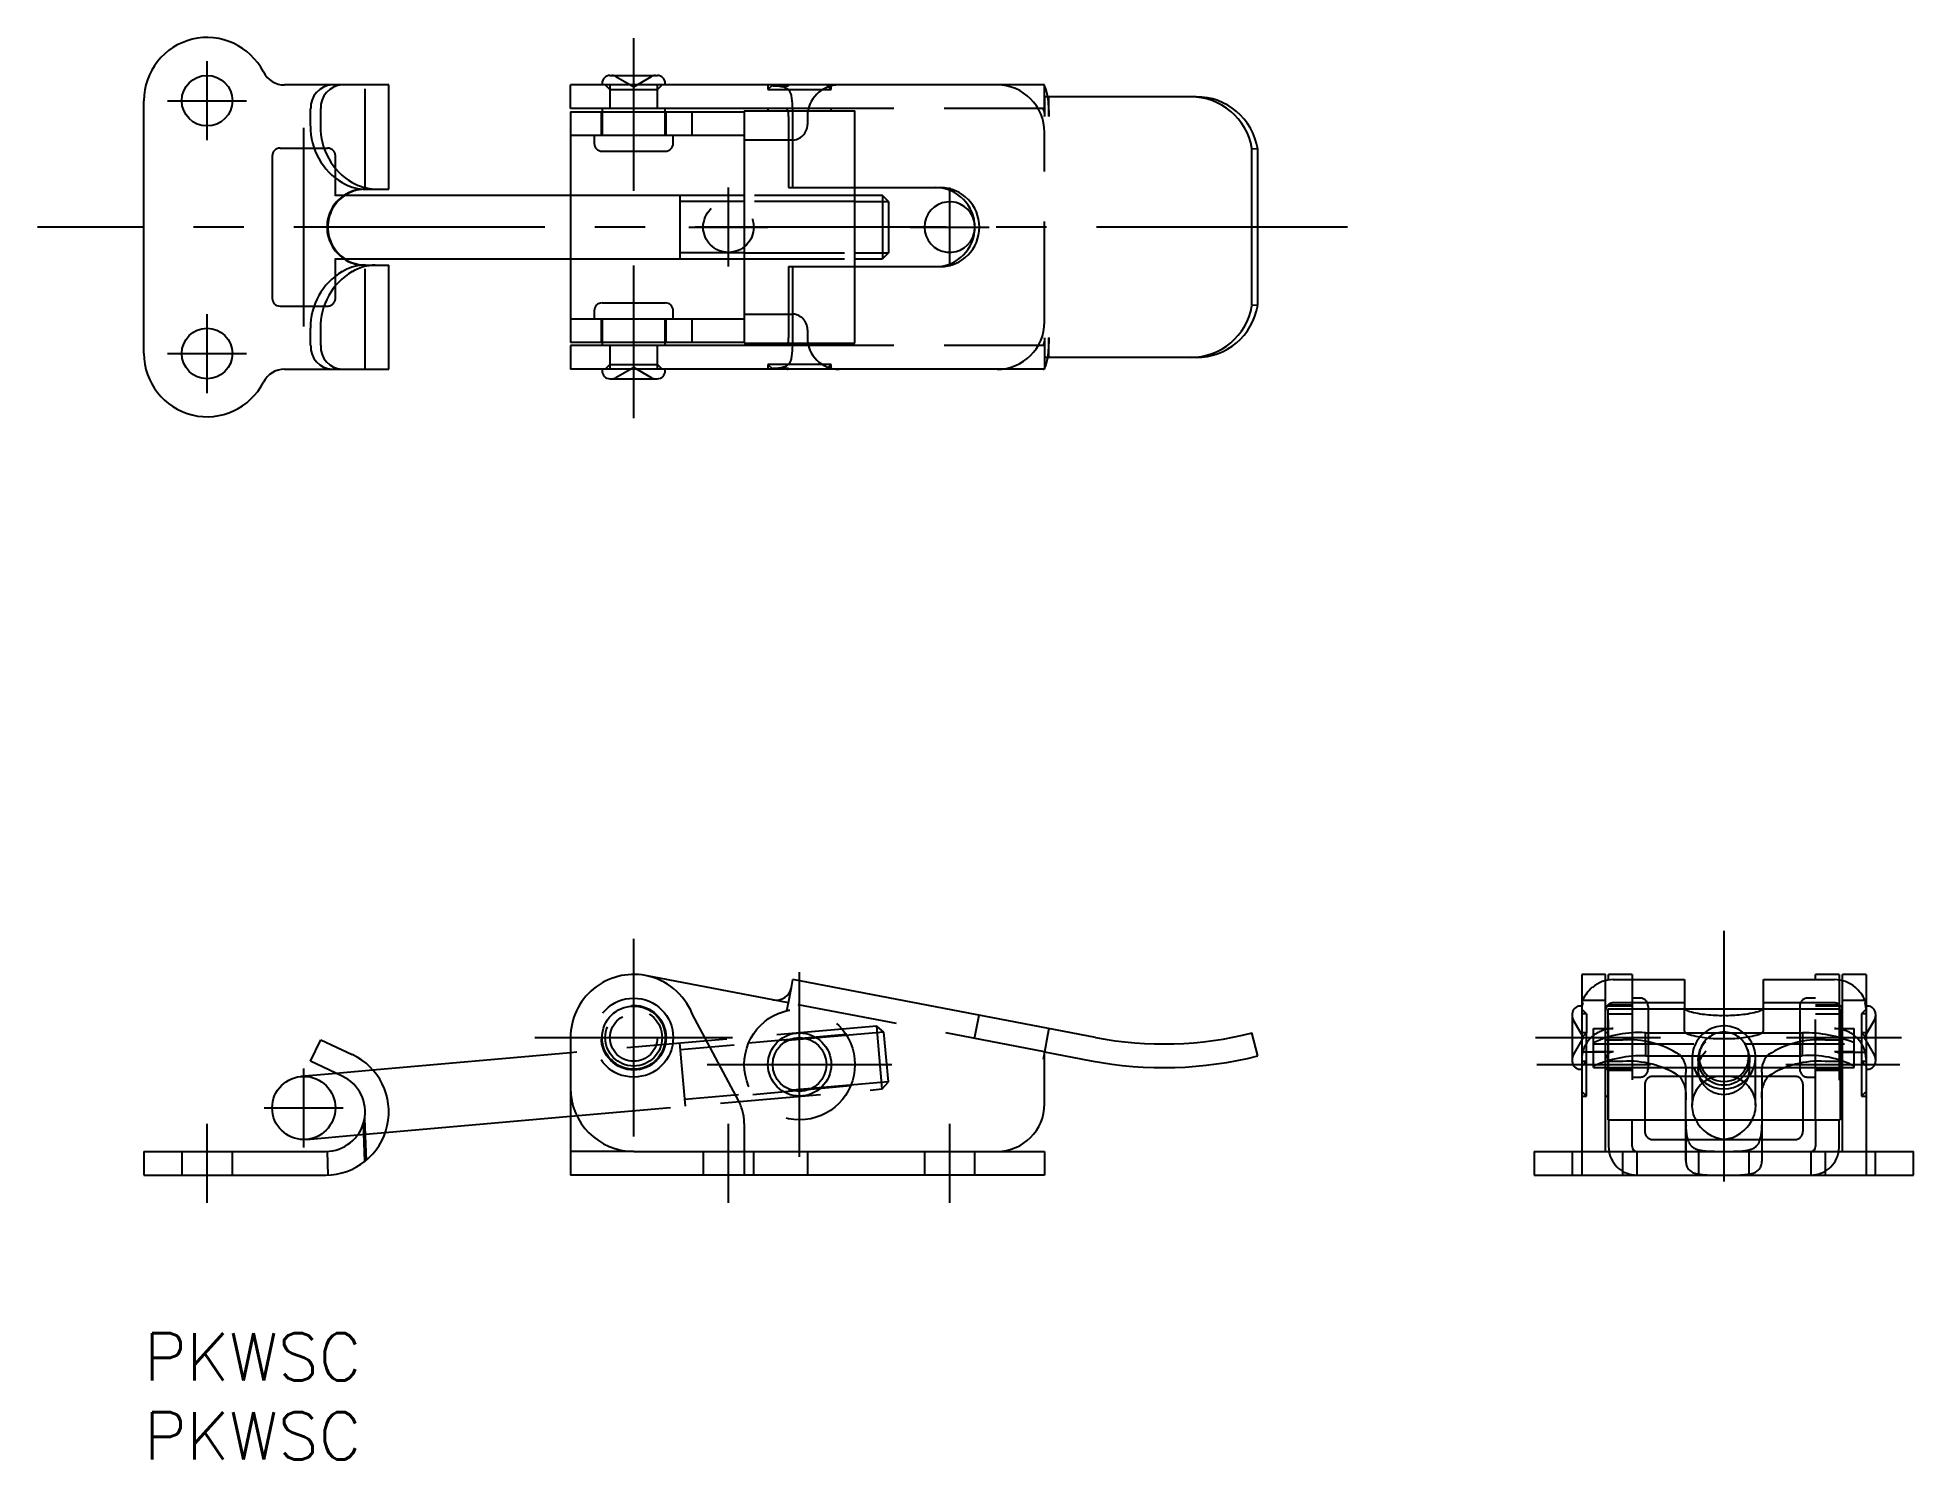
# Model space of a CAD drawing. Extents: x -7 to 112, y -8 to 82.
import ezdxf

# ---------------------------------------------------------------- set-up
doc = ezdxf.new("R2010")
doc.units = 0
doc.header["$LTSCALE"] = 0.5
doc.linetypes.add('CENTER', pattern=[50.8, 31.75, -6.35, 6.35, -6.35])
doc.linetypes.add('DASHED', pattern=[19.05, 12.7, -6.35])
for name, color, linetype in [('MSM_CENTER', 1, 'CENTER'), ('MSM_CONTINUOUS', 7, 'CONTINUOUS'), ('MSM_DASHED', 4, 'DASHED'), ('MSM_NARROW', 5, 'CONTINUOUS'), ('MSM_PART_NUMBER', 7, 'CONTINUOUS')]:
    doc.layers.add(name, color=color, linetype=linetype)
doc.styles.get("Standard").update_dxf_attribs({"font": 'txt.shx', "height": 3, "bigfont": 'bigfont.shx'})

msp = doc.modelspace()

# ---------------------------------------------------------------- linework, layer by layer
at = {"layer": 'MSM_CENTER'}
for p, q in [((31, 72.3), (31, 81.96)), ((4, 75.5), (4, 80.5)), ((1.5, 78), (6.5, 78)), ((10.12, 63.72), (10.12, 76.28)), ((37, 67.5), (37, 72.5)), ((51, 67.5), (51, 72.5)), ((76.17, 70), (-6.73, 70)), ((34.5, 70), (39.5, 70)), ((48.5, 70), (53.5, 70)), ((31, 57.9), (31, 67.56)), ((4, 59.5), (4, 64.5)), ((1.5, 62), (6.5, 62)), ((31, 12.45), (31, 24.95)), ((100, 25.46), (100, 9.13)), ((41.5, 11.16), (41.5, 22.84)), ((24.75, 18.7), (37.25, 18.7)), ((88.07, 18.7), (95.99, 18.7)), ((103.96, 18.7), (111.24, 18.7)), ((10.12, 11.75), (10.12, 16.75)), ((35.66, 17), (47.34, 17)), ((88.16, 17), (95.36, 17)), ((103.93, 17), (111.13, 17)), ((7.62, 14.25), (12.62, 14.25)), ((4, 8.25), (4, 13.25)), ((37, 8.25), (37, 13.25)), ((51, 8.25), (51, 13.25))]:
    msp.add_line(p, q, dxfattribs=at)
at = {"layer": 'MSM_CONTINUOUS'}
for p, q in [((29.5, 79.6), (32.5, 79.6)), ((15.5, 79), (8.9, 79)), ((15.5, 72.4), (15.5, 79)), ((27, 77.5), (27, 79)), ((57, 79), (27, 79)), ((29, 79.1), (29, 79)), ((33, 79), (33, 79.1)), ((39.82, 78.94), (40.8, 78.94)), ((40.8, 78.94), (40.8, 79)), ((57, 78.94), (57, 79)), ((0, 62), (0, 78)), ((10.55, 76.4), (10.55, 77.5)), ((11.19, 76.4), (11.19, 77.5)), ((40.99, 77.5), (27, 77.5)), ((27, 77.3), (38, 77.3)), ((27, 77.3), (27, 72)), ((29, 77.5), (29, 77.3)), ((33, 77.3), (33, 77.5)), ((34.71, 75.8), (34.71, 77.3)), ((38, 77.35), (38, 62.65)), ((38, 77.35), (40.77, 77.35)), ((39.5, 77.5), (39.5, 77.35)), ((66.6, 78.25), (57.2, 78.25)), ((57.28, 77), (57.28, 78.25)), ((40.8, 77), (40.8, 72.5)), ((41.08, 72.5), (41.08, 77)), ((8.62, 75), (10.78, 75)), ((38, 75.8), (27, 75.8)), ((28.5, 75.8), (28.5, 75.3)), ((33.5, 75.3), (33.5, 75.8)), ((70.13, 65.03), (70.13, 74.97)), ((70.13, 74.97), (70.5, 74.95)), ((70.5, 65.05), (70.5, 74.95)), ((8.12, 74.5), (8.12, 65.5)), ((29, 74.8), (33, 74.8)), ((12.12, 72), (12.12, 73.11)), ((40.8, 72.5), (50.41, 72.5)), ((45, 67.5), (45, 72.5)), ((38, 72), (12.11, 72)), ((13.86, 72.4), (15.5, 72.4)), ((46.74, 72), (44.99, 72)), ((47.12, 71.62), (46.74, 72)), ((46.74, 72), (46.74, 68)), ((47.12, 71.62), (47.12, 68.38)), ((12.11, 68), (38, 68)), ((12.12, 66.89), (12.12, 68)), ((27, 68), (27, 62.7)), ((44.99, 68), (46.74, 68)), ((47.12, 68.38), (46.74, 68)), ((13.88, 67.6), (13.84, 67.6)), ((13.92, 67.6), (15.5, 67.6)), ((15.5, 61), (15.5, 67.6)), ((40.8, 67.5), (40.8, 63)), ((40.8, 67.5), (50.41, 67.5)), ((41.08, 63), (41.08, 67.5)), ((8.62, 65), (10.78, 65)), ((27, 64.2), (38, 64.2)), ((28.5, 64.7), (28.5, 64.2)), ((29, 65.2), (33, 65.2)), ((33.5, 64.2), (33.5, 64.7)), ((34.71, 62.7), (34.71, 64.2)), ((70.5, 65.05), (70.13, 65.03)), ((10.55, 62.5), (10.55, 63.6)), ((11.19, 62.5), (11.19, 63.6)), ((57.28, 61.75), (57.28, 63)), ((38, 62.7), (27, 62.7)), ((27, 62.5), (27, 61)), ((40.99, 62.5), (27, 62.5)), ((29, 62.7), (29, 62.5)), ((33, 62.5), (33, 62.7)), ((38, 62.65), (40.77, 62.65)), ((39.5, 62.65), (39.5, 62.5)), ((66.6, 61.75), (57.2, 61.75)), ((8.9, 61), (15.5, 61)), ((57, 61), (27, 61)), ((29, 61), (29, 60.9)), ((33, 60.9), (33, 61)), ((40.8, 61.06), (39.82, 61.06)), ((40.8, 61.06), (40.8, 61)), ((57, 61.06), (57, 61)), ((29.5, 60.4), (32.5, 60.4)), ((40.8, 20.9), (31.75, 22.63)), ((92.5, 22.7), (91, 22.7)), ((91, 22.7), (91, 10)), ((92.5, 22.31), (92.5, 22.7)), ((94.2, 22.7), (92.7, 22.7)), ((92.7, 22.35), (92.7, 22.7)), ((94.2, 22.7), (94.2, 22.37)), ((107.3, 22.7), (105.8, 22.7)), ((105.8, 22.37), (105.8, 22.7)), ((107.3, 22.7), (107.3, 22.35)), ((109, 22.7), (107.5, 22.7)), ((107.5, 22.31), (107.5, 22.7)), ((109, 22.7), (109, 10)), ((40.99, 21.88), (41.08, 22.37)), ((60.23, 18.71), (41.08, 22.37)), ((93, 22.37), (97.5, 22.37)), ((97.5, 22.37), (97.5, 20.59)), ((102.5, 20.59), (102.5, 22.37)), ((102.5, 22.37), (107, 22.37)), ((40.7, 20.41), (40.8, 20.9)), ((90.4, 20.2), (90.4, 17.2)), ((91, 20.7), (90.9, 20.7)), ((91.06, 20.9), (91, 20.9)), ((91.06, 20.9), (91.06, 21.09)), ((91.06, 21.09), (91.07, 21.07)), ((102.46, 20.5), (97.54, 20.5)), ((108.93, 21.07), (108.94, 21.09)), ((108.94, 21.09), (108.94, 20.9)), ((108.94, 20.9), (109, 20.9)), ((109.1, 20.7), (109, 20.7)), ((109.6, 20.2), (109.6, 17.2)), ((57.28, 19.27), (57.2, 18.84)), ((70.5, 17.55), (70.13, 19)), ((91.75, 16.8), (91.75, 19.27)), ((91.75, 19.27), (93, 19.27)), ((95.05, 17.55), (95.03, 19)), ((95.03, 19), (104.97, 19)), ((104.97, 19), (104.95, 17.55)), ((107, 19.27), (108.25, 19.27)), ((108.25, 16.8), (108.25, 19.27)), ((10.55, 17.2), (11.19, 18.56)), ((11.19, 18.56), (13.19, 17.63)), ((27, 18.7), (27, 10)), ((57.2, 18.84), (57, 17.78)), ((57.2, 18.84), (57.2, 18.84)), ((12.56, 16.27), (10.55, 17.2)), ((27, 17.74), (14.5, 16.65)), ((57, 17.78), (56.91, 17.31)), ((57, 17.8), (59.95, 17.24)), ((57, 14.5), (57, 17.78)), ((90.9, 16.7), (91, 16.7)), ((91.75, 17.78), (91, 17.78)), ((91.75, 16.8), (108.25, 16.8)), ((92.5, 11.5), (92.5, 16.8)), ((92.65, 16.8), (92.65, 13.5)), ((95.05, 17.55), (104.95, 17.55)), ((107.35, 16.8), (107.35, 13.5)), ((107.5, 11.5), (107.5, 16.8)), ((108.25, 17.78), (109, 17.78)), ((109, 16.7), (109.1, 16.7)), ((12.18, 16.44), (9.95, 16.25)), ((92.5, 15), (92.65, 15)), ((107.35, 15), (107.5, 15)), ((15.28, 12.7), (27, 13.72)), ((92.65, 13.5), (107.35, 13.5)), ((92.7, 13.5), (92.7, 11.8)), ((94.2, 11.8), (94.2, 13.5)), ((97.6, 11.5), (97.6, 13.5)), ((102.4, 13.5), (102.4, 11.5)), ((105.8, 13.5), (105.8, 11.8)), ((107.3, 11.8), (107.3, 13.5)), ((10.29, 12.26), (13.53, 12.55)), ((97.7, 12.25), (102.3, 12.25)), ((0, 11.5), (8.9, 11.5)), ((0, 11.5), (0, 10)), ((8.9, 11.5), (11.5, 11.5)), ((31, 11.5), (57, 11.5)), ((38, 11.5), (38, 10)), ((42, 11.5), (42, 10)), ((57, 11.5), (57, 10)), ((88, 11.5), (88, 10)), ((88, 11.5), (94, 11.5)), ((92.7, 11.8), (92.73, 11.5)), ((94, 11.5), (112, 11.5)), ((107.27, 11.5), (107.3, 11.8)), ((112, 10), (112, 11.5)), ((0, 10), (11.51, 10)), ((57, 10), (27, 10)), ((88, 10), (91, 10)), ((91, 10), (109.82, 10)), ((109.82, 10), (112, 10))]:
    msp.add_line(p, q, dxfattribs=at)
for centre, radius in [((4, 78), 1.6), ((4, 62), 1.6), ((31, 18.7), 2), ((41.5, 17), 2), ((41.5, 17), 1.7), ((10.12, 14.25), 2)]:
    msp.add_circle(centre, radius, dxfattribs=at)
for centre, radius, start, end in [((4, 78), 4, 27.0357, 180), ((8.9, 80.5), 1.5, 207.0357, 270), ((29.5, 79.1), 0.5, 90, 180), ((32.5, 79.1), 0.5, 360, 90), ((11.99, 77.57), 1.43, 92.9521, 182.6753), ((12.62, 77.57), 1.43, 92.9521, 182.6753), ((39.84, 76.31), 2.62, 75.5732, 90.5272), ((40.34, 78.21), 0.659, 9.4932, 76.1456), ((56.9, 78.88), 0.122, 30.8292, 83.231), ((55.44, 78.11), 1.77, 4.62, 28.1105), ((40.06, 77.12), 0.746, 350.6936, 30.5839), ((32.65, 77.07), 8.43, 359.5515, 8.5708), ((48.59, 77.05), 8.7, 359.6414, 7.9031), ((66.25, 74.31), 3.94, 9.7405, 90.1449), ((66.61, 74.31), 3.94, 9.317, 90.1315), ((14.61, 76.32), 4.06, 178.8858, 239.6339), ((15.24, 76.32), 4.06, 178.8858, 239.6339), ((8.62, 74.5), 0.5, 90, 180), ((29, 75.3), 0.5, 180, 270), ((33, 75.3), 0.5, 270, 0), ((14.09, 75.33), 2.94, 238.5744, 265.5253), ((14.74, 75.46), 3.06, 239.4861, 267.9007), ((50.09, 70), 2.5, 270.7923, 89.2077), ((50.38, 70), 2.5, 270.7923, 89.2077), ((13.92, 70.23), 2.17, 90.9691, 125.3766), ((14.01, 70.11), 2.29, 91.17, 124.3719), ((51, 70), 1.6, 13.3131, 346.6869), ((13.92, 69.8), 2.2, 234.8677, 268.8217), ((13.93, 69.71), 2.1, 234.3558, 270.3024), ((14.61, 63.68), 4.06, 120.3662, 181.1142), ((15.24, 63.68), 4.06, 120.3661, 181.1142), ((14.11, 64.61), 3, 95.2614, 121.2175), ((14.75, 64.52), 3.08, 92.1986, 120.4146), ((13.87, 70.27), 2.67, 269.3025, 271.0828), ((8.62, 65.5), 0.5, 180, 270), ((29, 64.7), 0.5, 90, 180), ((33, 64.7), 0.5, 360, 90), ((66.25, 65.69), 3.94, 269.8186, 350.296), ((66.61, 65.69), 3.94, 269.9144, 350.6371), ((40.06, 62.88), 0.746, 329.4161, 9.3064), ((32.65, 62.93), 8.43, 351.4292, 0.4485), ((48.59, 62.95), 8.7, 352.0969, 0.3586), ((4, 62), 4, 180, 332.9643), ((11.99, 62.43), 1.43, 177.3247, 267.0479), ((12.62, 62.43), 1.43, 177.3247, 267.0479), ((55.44, 61.89), 1.77, 331.8895, 355.38), ((8.9, 59.5), 1.5, 90, 152.9643), ((29.5, 60.9), 0.5, 180, 270), ((32.5, 60.9), 0.5, 270, 0), ((39.84, 63.69), 2.62, 269.4728, 284.4268), ((40.34, 61.79), 0.659, 283.8544, 350.5068), ((56.9, 61.12), 0.122, 276.769, 329.1708), ((31, 18.7), 4, 79.1729, 180), ((40, 22.07), 1, 259.1729, 349.1729), ((93.44, 19.93), 2.64, 132.0787, 154.2763), ((93, 20.35), 2.02, 89.9315, 130.802), ((107, 20.35), 2.02, 49.198, 90.0685), ((106.73, 20.06), 2.42, 24.6091, 48.7894), ((90.9, 20.2), 0.5, 90, 180), ((92.93, 20.41), 1.93, 165.2663, 179.9966), ((97.7, 20.63), 0.201, 192.5032, 220.6604), ((102.3, 20.63), 0.201, 319.3396, 347.4968), ((107.07, 20.41), 1.93, 0.0034, 14.7337), ((109.1, 20.2), 0.5, 360, 90), ((64.53, 41.18), 22.88, 259.1729, 284.1841), ((94.57, 12.59), 6.43, 85.9081, 115.9814), ((105.17, 11.22), 7.78, 66.6696, 91.4408), ((92.96, 17.3), 1.96, 128.078, 165.7722), ((107.04, 17.3), 1.96, 14.2278, 51.922), ((11.5, 14), 4, 270.1203, 65.0001), ((64.53, 41.18), 24.38, 259.1729, 284.1834), ((90.9, 17.2), 0.5, 180, 270), ((94.8, 10.17), 7.38, 88.0333, 114.395), ((100, 17.45), 2, 198.9008, 341.0992), ((100, 17.49), 1.57, 205.802, 334.198), ((105.46, 11.45), 6.12, 62.8205, 94.7513), ((109.1, 17.2), 0.5, 270, 0), ((11.5, 14), 2.5, 269.9998, 65.0002), ((31, 15.5), 4, 180, 270), ((54, 14.5), 3, 270, 0), ((100.22, 14.48), 2.23, 206.079, 264.2731), ((99.78, 14.48), 2.23, 275.6932, 333.9546), ((94.5, 11.8), 0.3, 180, 270), ((105.5, 11.8), 0.3, 270, 0)]:
    msp.add_arc(centre, radius, start, end, dxfattribs=at)
at = {"layer": 'MSM_DASHED'}
for p, q in [((14, 72.4), (14, 79)), ((29.2, 79), (29.5, 78.7)), ((29.5, 79), (29.5, 77.5)), ((29.5, 78.7), (32.5, 78.7)), ((29.87, 79.53), (31, 78.88)), ((31, 78.88), (32.13, 79.53)), ((32.5, 78.7), (32.8, 79)), ((32.5, 77.5), (32.5, 79)), ((39.8, 79), (39.5, 78.7)), ((39.5, 79), (39.5, 78.7)), ((39.5, 78.7), (43.5, 78.7)), ((43.5, 78.7), (43.2, 79)), ((43.5, 78.7), (43.5, 79)), ((57, 77.5), (57, 78.94)), ((28.95, 77.3), (28.95, 75.8)), ((29, 77.3), (29, 75.8)), ((33, 75.8), (33, 77.3)), ((33.05, 75.8), (33.05, 77.3)), ((40.77, 77.35), (45, 77.35)), ((57, 77.5), (40.99, 77.5)), ((43.5, 77.35), (43.5, 77.5)), ((45, 72.5), (45, 77.35)), ((57.2, 78.25), (57, 78.25)), ((57, 78.25), (57, 77)), ((42, 77), (42, 76.5)), ((57, 64), (57, 76)), ((10.78, 75), (11.62, 75)), ((41, 75.5), (38, 75.5)), ((12.12, 73.11), (12.12, 74.5)), ((12.12, 71.99), (12.12, 72)), ((27, 72), (27, 68)), ((44.99, 72), (38, 72)), ((45, 71.62), (38, 71.62)), ((12.12, 68), (12.12, 68.01)), ((38, 68.38), (45, 68.38)), ((38, 68), (44.99, 68)), ((12.12, 65.5), (12.12, 66.89)), ((13.87, 67.6), (13.88, 67.6)), ((13.93, 67.6), (13.92, 67.6)), ((13.92, 67.6), (14.01, 67.6)), ((14.01, 67.6), (13.94, 67.61)), ((14, 61), (14, 67.6)), ((45, 62.65), (45, 67.5)), ((10.78, 65), (11.62, 65)), ((28.95, 64.2), (28.95, 62.7)), ((29, 64.2), (29, 62.7)), ((33, 62.7), (33, 64.2)), ((33.05, 62.7), (33.05, 64.2)), ((38, 64.5), (41, 64.5)), ((42, 63.5), (42, 63)), ((57, 63), (57, 61.75)), ((29.5, 62.5), (29.5, 61)), ((32.5, 61), (32.5, 62.5)), ((40.77, 62.65), (45, 62.65)), ((57, 62.5), (40.99, 62.5)), ((43.5, 62.5), (43.5, 62.65)), ((57, 62.5), (57, 61.06)), ((57.2, 61.75), (57, 61.75)), ((29.5, 61.3), (29.2, 61)), ((29.5, 61.3), (32.5, 61.3)), ((31, 61.12), (29.87, 60.47)), ((32.13, 60.47), (31, 61.12)), ((32.8, 61), (32.5, 61.3)), ((43.5, 61.3), (39.5, 61.3)), ((39.5, 61.3), (39.8, 61)), ((39.5, 61.3), (39.5, 61)), ((43.2, 61), (43.5, 61.3)), ((43.5, 61), (43.5, 61.3)), ((40.8, 20.9), (40.99, 21.88)), ((92.5, 16.8), (92.5, 22.31)), ((92.7, 13.5), (92.7, 22.35)), ((94.2, 22.37), (94.2, 13.5)), ((105.8, 13.5), (105.8, 22.37)), ((107.3, 22.35), (107.3, 13.5)), ((107.5, 16.8), (107.5, 22.31)), ((37.65, 14.67), (34.71, 20.2)), ((57, 17.8), (40.8, 20.9)), ((91.3, 20.2), (91, 20.5)), ((91.3, 20.2), (91, 20.2)), ((91.07, 21.07), (92.5, 21.07)), ((91.3, 20.2), (91.3, 19)), ((94.2, 20.7), (92.5, 20.7)), ((92.65, 20.5), (92.65, 16.8)), ((97.54, 20.5), (92.65, 20.5)), ((94.2, 20.75), (92.7, 20.75)), ((92.7, 20.2), (94.2, 20.2)), ((97.5, 20.9), (93, 20.9)), ((94.7, 21.2), (94.2, 21.2)), ((95.2, 20.7), (95.2, 16.7)), ((97.5, 19.11), (97.5, 20.59)), ((107.35, 20.5), (102.46, 20.5)), ((107, 20.9), (102.5, 20.9)), ((102.5, 19.11), (102.5, 20.59)), ((104.8, 20.7), (104.8, 16.7)), ((105.8, 21.2), (105.3, 21.2)), ((107.3, 20.75), (105.8, 20.75)), ((107.5, 20.7), (105.8, 20.7)), ((105.8, 20.2), (107.3, 20.2)), ((107.35, 20.5), (107.35, 16.8)), ((107.5, 21.07), (108.93, 21.07)), ((109, 20.5), (108.7, 20.2)), ((108.7, 20.2), (108.7, 15)), ((109, 20.2), (108.7, 20.2)), ((46.38, 19.43), (27, 17.74)), ((46.84, 19.04), (33.96, 17.92)), ((46.73, 15.45), (46.38, 19.43)), ((46.84, 19.04), (46.38, 19.43)), ((47.12, 15.91), (46.84, 19.04)), ((52.58, 18.64), (52.87, 20.12)), ((91.12, 18.7), (90.47, 19.83)), ((91.3, 19), (91, 18.7)), ((91.3, 19), (91, 19)), ((91.3, 15), (91.3, 19)), ((92.65, 19), (92.5, 19)), ((107.5, 19), (107.35, 19)), ((109, 18.7), (108.7, 19)), ((109, 19), (108.7, 19)), ((109.53, 19.83), (108.88, 18.7)), ((34.27, 14.36), (33.92, 18.34)), ((44.45, 18.89), (38.27, 18.34)), ((90.47, 17.57), (91.12, 18.7)), ((91.75, 18.3), (108.25, 18.3)), ((92.5, 18.56), (93.6, 18.56)), ((106.4, 18.56), (107.5, 18.56)), ((108.88, 18.7), (109.53, 17.57)), ((14.5, 16.65), (12.18, 16.44)), ((91, 16.9), (91.3, 17.2)), ((91, 17.2), (91.3, 17.2)), ((93, 17.8), (91.75, 17.8)), ((92.5, 17.78), (91.75, 17.78)), ((92.5, 17.2), (93.6, 17.2)), ((92.5, 16.7), (94.2, 16.7)), ((92.7, 16.65), (94.2, 16.65)), ((98, 17.44), (98, 14.43)), ((98.38, 17.31), (98.38, 16.69)), ((101.62, 16.69), (101.62, 17.31)), ((102, 14.43), (102, 17.44)), ((105.8, 16.7), (107.5, 16.7)), ((105.8, 16.65), (107.3, 16.65)), ((106.4, 17.2), (107.5, 17.2)), ((108.25, 17.8), (107, 17.8)), ((107.5, 17.78), (108.25, 17.78)), ((108.7, 17.2), (109, 16.9)), ((108.7, 17.2), (109, 17.2)), ((27, 13.72), (46.73, 15.45)), ((47.12, 15.91), (34.24, 14.79)), ((38.55, 15.11), (44.73, 15.66)), ((46.73, 15.45), (47.12, 15.91)), ((94.2, 16.2), (94.7, 16.2)), ((95, 15.75), (95, 12.75)), ((99.83, 16.25), (95.5, 16.25)), ((97.6, 13.5), (97.6, 16.49)), ((104.5, 16.25), (100.17, 16.25)), ((102.4, 16.49), (102.4, 13.5)), ((105, 15.75), (105, 12.75)), ((105.3, 16.2), (105.8, 16.2)), ((91, 15.3), (91.3, 15)), ((91, 15), (91.3, 15)), ((97.6, 15), (97.6, 14.76)), ((97.6, 14.76), (97.6, 14.89)), ((108.7, 15), (109, 15.3)), ((108.7, 15), (109, 15)), ((13.88, 13.23), (13.96, 10.85)), ((13.97, 13.59), (14.06, 10.93)), ((38, 13.26), (38, 11.5)), ((97.6, 13.42), (97.6, 10.89)), ((13.53, 12.55), (15.28, 12.7)), ((95.5, 12.25), (97.7, 12.25)), ((102.3, 12.25), (104.5, 12.25)), ((2.4, 11.5), (2.4, 10)), ((5.6, 10), (5.6, 11.5)), ((11.59, 11.5), (11.64, 10)), ((31, 11.5), (27, 11.5)), ((35.4, 11.5), (35.4, 10)), ((38.6, 10), (38.6, 11.5)), ((49.4, 11.5), (49.4, 10)), ((52.6, 10), (52.6, 11.5)), ((90.4, 11.5), (90.4, 10)), ((93.6, 10), (93.6, 11.5)), ((94.5, 11.5), (94.5, 10)), ((97.6, 10.93), (97.6, 11.5)), ((97.6, 10.93), (97.6, 10.89)), ((98.4, 11.5), (98.4, 10)), ((101.6, 10), (101.6, 11.5)), ((102.4, 11.5), (102.4, 10.85)), ((105.5, 11.5), (105.5, 10)), ((106.4, 11.5), (106.4, 10)), ((109.6, 10), (109.6, 11.5))]:
    msp.add_line(p, q, dxfattribs=at)
for centre, radius in [((37, 70), 1.6), ((31, 18.7), 2.5), ((31, 18.7), 2.05), ((31, 18.7), 1.8), ((31, 18.7), 1.5), ((41.5, 17), 3.5), ((100, 17.31), 1.62), ((99.99, 16.7), 1.61)]:
    msp.add_circle(centre, radius, dxfattribs=at)
for centre, radius, start, end in [((29.62, 79.1), 0.5, 60.0581, 90), ((32.38, 79.1), 0.5, 90, 119.9419), ((40.69, 78.87), 0.126, 29.2523, 82.6164), ((44, 77), 2, 90, 180), ((54, 76), 3, 360, 90), ((56.27, 77.12), 0.746, 350.6936, 30.5839), ((41, 76.5), 1, 270, 0), ((11.62, 74.5), 0.5, 360, 90), ((13.99, 70), 2.4, 123.5951, 236.3084), ((14.04, 70), 2.4, 123.5604, 236.2581), ((51, 70), 1.6, 346.6869, 13.3131), ((11.62, 65.5), 0.5, 270, 0), ((41, 63.5), 1, 360, 90), ((44, 63), 2, 180, 270), ((54, 64), 3, 270, 0), ((56.27, 62.88), 0.746, 329.4161, 9.3064), ((40.69, 61.13), 0.126, 277.3836, 330.7477), ((29.62, 60.9), 0.5, 270, 299.9419), ((32.38, 60.9), 0.5, 240.0581, 270), ((31, 18.7), 4, 21.9696, 79.1729), ((93, 20.4), 0.496, 89.4901, 179.4808), ((94.7, 20.7), 0.5, 360, 90), ((98.07, 21.19), 0.865, 232.8885, 252.8978), ((99.8, 28.19), 8.08, 255.7729, 271.4461), ((100.2, 28.19), 8.08, 268.5539, 284.2271), ((101.93, 21.19), 0.865, 287.1022, 307.1115), ((105.3, 20.7), 0.5, 90, 180), ((107, 20.4), 0.496, 0.5192, 90.5099), ((90.9, 20.08), 0.5, 180, 209.9419), ((93, 17.25), 2.02, 89.9436, 128.0999), ((97.7, 19.16), 0.201, 192.5032, 220.6604), ((98.07, 19.72), 0.865, 232.8885, 252.8978), ((100, 17.44), 2, 0.1134, 198.537), ((100, 17.48), 1.57, 0.0837, 205.4578), ((101.93, 19.72), 0.865, 287.1022, 307.1115), ((102.3, 19.16), 0.201, 319.3396, 347.4968), ((107, 17.25), 2.02, 51.9001, 90.0564), ((109.1, 20.08), 0.5, 330.0581, 0), ((93.96, 12.63), 5.94, 57.2159, 93.5015), ((99.8, 26.72), 8.08, 255.7729, 271.4461), ((100.2, 26.72), 8.08, 268.5539, 284.2271), ((106.04, 12.63), 5.94, 86.4985, 122.7841), ((90.9, 17.32), 0.5, 150.0581, 180), ((92.93, 17.31), 1.93, 165.8594, 179.997), ((93, 17.3), 0.496, 89.4901, 179.4808), ((93.96, 11.27), 5.94, 57.2158, 93.5015), ((94.7, 16.7), 0.5, 270, 0), ((96.2, 16.62), 1.41, 354.7719, 45.9113), ((100.01, 17.48), 1.56, 334.2741, 359.9954), ((100.01, 17.44), 1.99, 341.2118, 359.9976), ((103.81, 16.61), 1.42, 134.3527, 184.9642), ((106.04, 11.27), 5.94, 86.4986, 122.784), ((105.3, 16.7), 0.5, 180, 270), ((107, 17.3), 0.496, 0.5192, 90.5099), ((107.07, 17.31), 1.93, 0.003, 14.1406), ((109.1, 17.32), 0.5, 0, 29.9419), ((95.5, 15.75), 0.5, 90, 180), ((95.81, 15.1), 1.8, 353.4558, 40.6337), ((99.83, 14.4), 1.85, 84.8817, 209.2517), ((100.17, 14.4), 1.85, 330.7483, 95.1183), ((104.24, 15.07), 1.86, 139.8842, 187.4105), ((104.5, 15.75), 0.5, 360, 90), ((35, 13.26), 3, 0, 28), ((100.39, 13.02), 2.79, 176.7631, 199.3272), ((99.61, 13.02), 2.79, 340.6728, 3.2369), ((95.5, 12.75), 0.5, 180, 270), ((98.57, 12.49), 0.905, 206.03, 246.7684), ((101.43, 12.49), 0.905, 293.2316, 333.97), ((104.5, 12.75), 0.5, 270, 0), ((94.5, 11.8), 1.8, 189.5941, 270), ((98.34, 10.84), 0.741, 176.2027, 260.8453), ((98.99, 13.74), 2.22, 249.4958, 267.842), ((99.76, 27.2), 15.7, 266.8298, 269.6797), ((100.24, 27.2), 15.7, 270.3203, 273.1702), ((101.02, 13.74), 2.22, 272.158, 290.5042), ((101.66, 10.84), 0.741, 279.1547, 3.7973), ((105.5, 11.8), 1.8, 270, 350.4059), ((99.38, 16.22), 6.23, 259.2334, 272.2635), ((100.62, 16.22), 6.23, 267.7365, 280.7666)]:
    msp.add_arc(centre, radius, start, end, dxfattribs=at)
at = {"layer": 'MSM_NARROW'}
for p, q in [((33.92, 72), (33.92, 68)), ((38, 71.62), (33.92, 71.62)), ((45, 71.62), (47.12, 71.62)), ((38, 68.38), (33.92, 68.38)), ((45, 68.38), (47.12, 68.38))]:
    msp.add_line(p, q, dxfattribs=at)

# ---------------------------------------------------------------- texts
at = {"layer": 'MSM_PART_NUMBER'}
for p in [(0, -3), (0, -8)]:
    msp.add_text('PKWSC', height=3, dxfattribs=at).set_placement(p)

doc.saveas('drawing.dxf')
